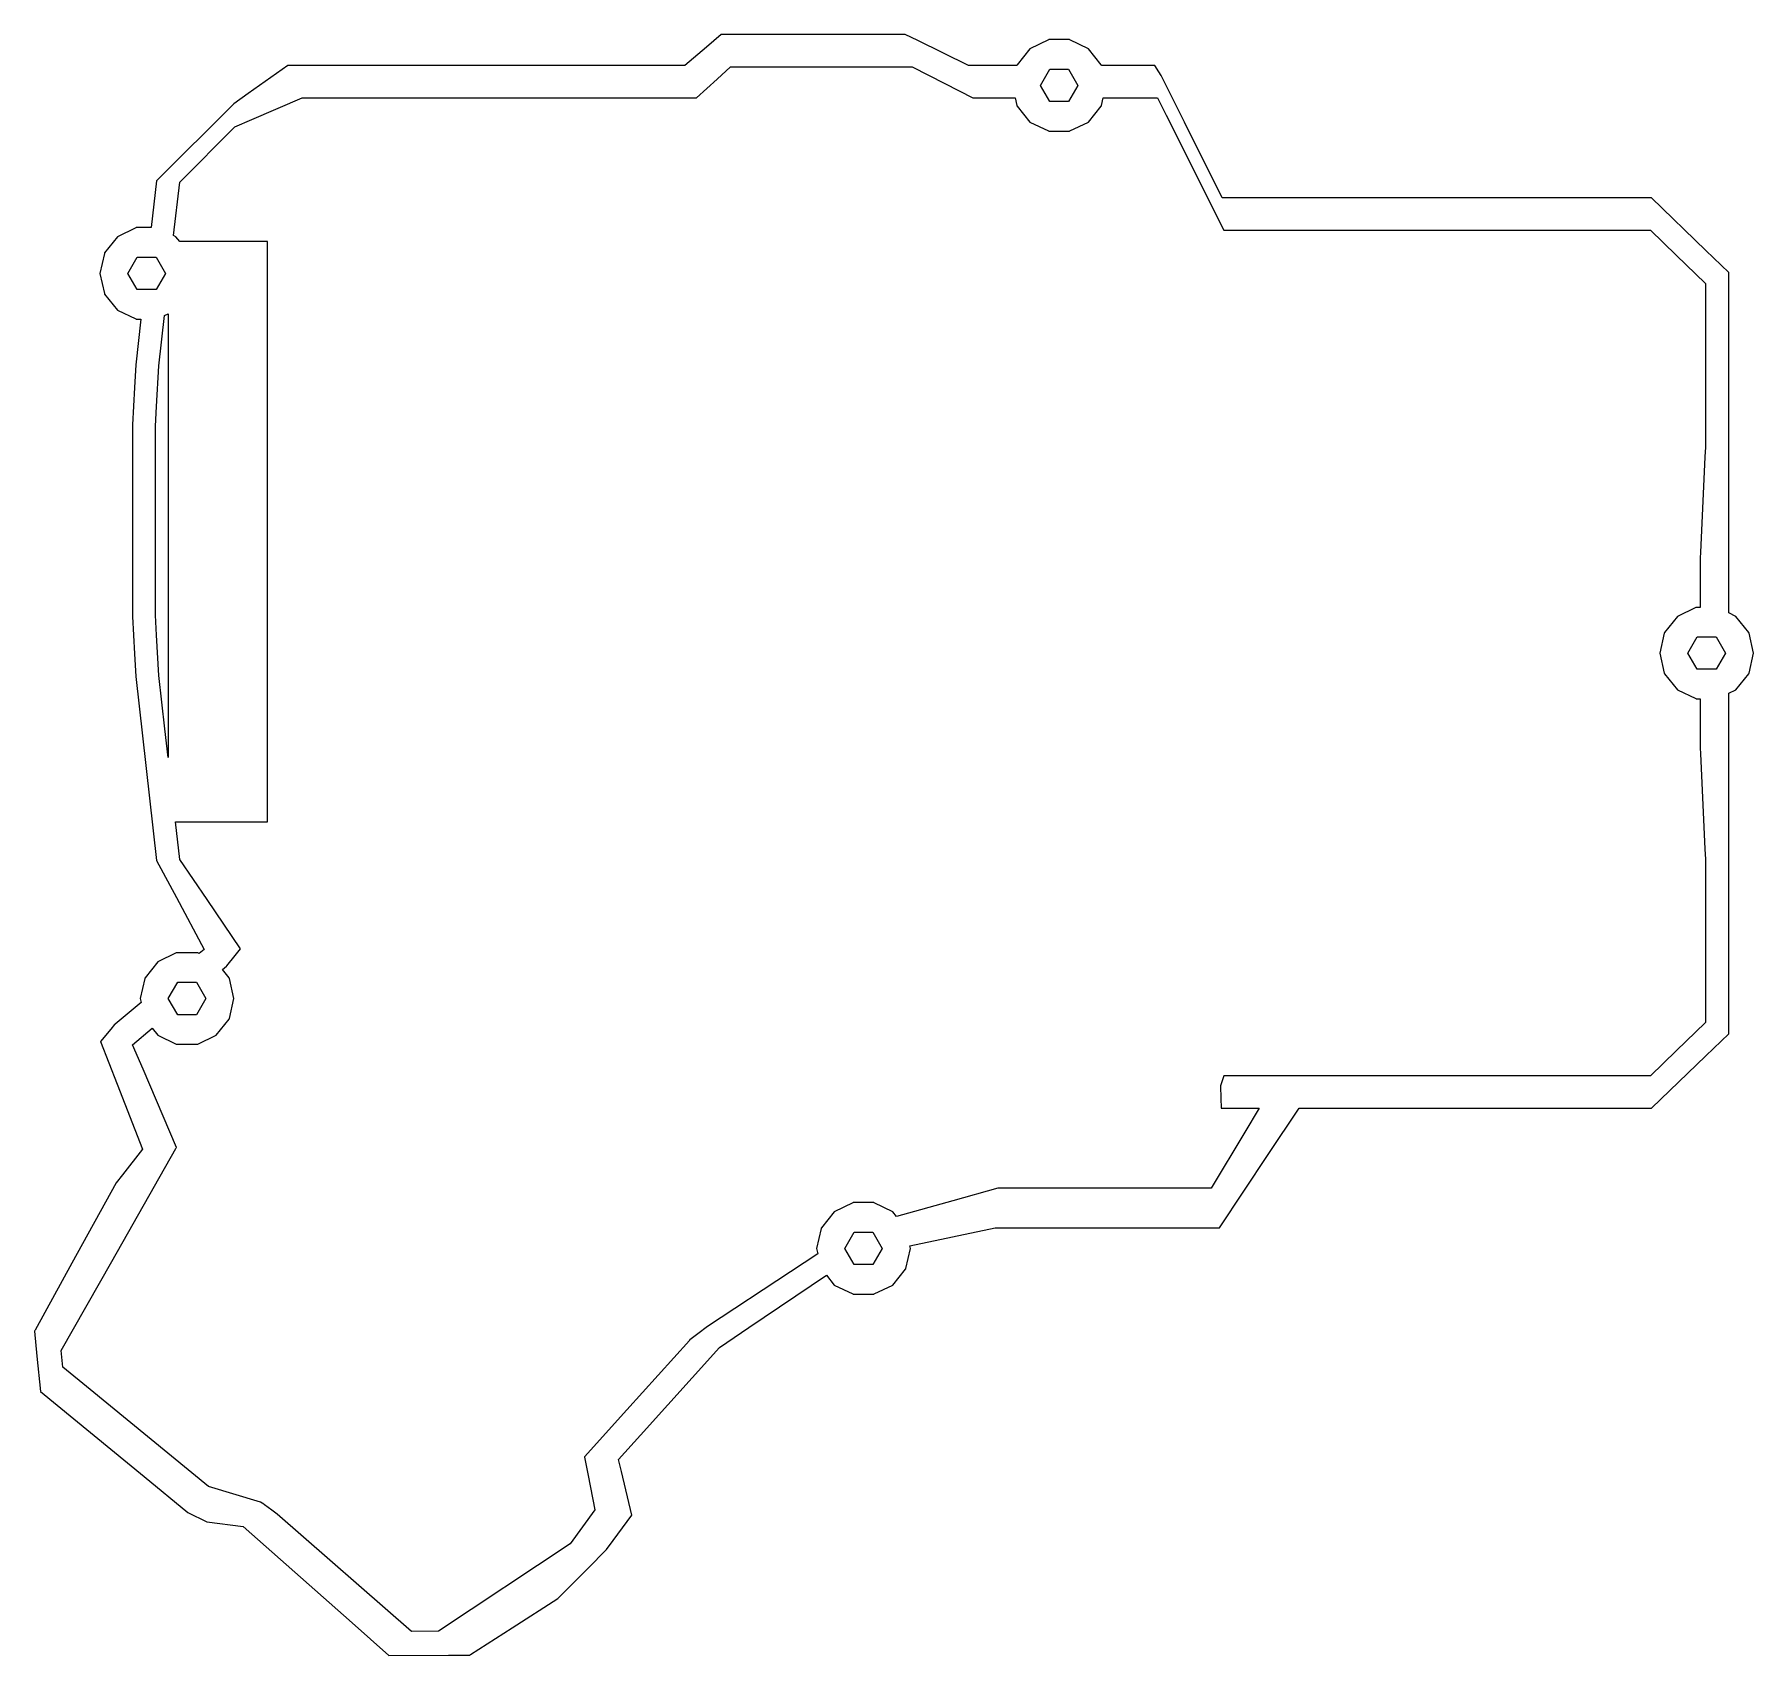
# Model space of a CAD drawing. Header units: metres. Extents: x -74 to 82, y -103 to 44.
import ezdxf

# ---------------------------------------------------------------- set-up
doc = ezdxf.new("R2010")
doc.units = ezdxf.units.M

msp = doc.modelspace()

# ---------------------------------------------------------------- linework, layer by layer
for p, q in [((-11.3103, 44.0816), (-12.6636, 42.9259)), ((1.88986, 44.0816), (-11.3103, 44.0816)), ((1.994, 44.0816), (1.88986, 44.0816)), ((5.35191, 44.0816), (1.994, 44.0816)), ((6.50856, 43.5133), (5.35191, 44.0816)), ((-12.6636, 42.9259), (-14.6123, 41.2616)), ((11.0913, 41.2616), (6.50856, 43.5133)), ((16.6613, 42.7843), (15.5029, 41.3317)), ((18.3353, 43.5904), (16.6613, 42.7843)), ((18.3667, 43.6056), (18.3353, 43.5904)), ((20.2594, 43.6056), (18.3667, 43.6056)), ((20.2908, 43.5904), (20.2594, 43.6056)), ((21.9648, 42.7843), (20.2908, 43.5904)), ((23.1232, 41.3317), (21.9648, 42.7843)), ((-50.5977, 41.2616), (-54.1854, 38.7233)), ((-45.4567, 41.2616), (-50.5977, 41.2616)), ((-45.4196, 41.2616), (-45.4567, 41.2616)), ((-35.0245, 41.2616), (-45.4196, 41.2616)), ((-33.5341, 41.2616), (-35.0245, 41.2616)), ((-33.4992, 41.2616), (-33.5341, 41.2616)), ((-30.695, 41.2616), (-33.4992, 41.2616)), ((-23.5597, 41.2616), (-30.695, 41.2616)), ((-14.6123, 41.2616), (-23.5597, 41.2616)), ((-11.6945, 40.0307), (-10.4794, 41.1473)), ((-10.4794, 41.1473), (-2.38951, 41.1473)), ((-2.38951, 41.1473), (5.98964, 41.1473)), ((5.98964, 41.1473), (8.94245, 39.6322)), ((15.4714, 41.2616), (11.0913, 41.2616)), ((15.4735, 41.2705), (15.4714, 41.2616)), ((15.4812, 41.3045), (15.4735, 41.2705)), ((15.5029, 41.3317), (15.4812, 41.3045)), ((17.613, 39.4592), (18.463, 40.9314)), ((18.463, 40.9314), (20.163, 40.9314)), ((20.163, 40.9314), (21.013, 39.4592)), ((23.1449, 41.3045), (23.1232, 41.3317)), ((23.1526, 41.2705), (23.1449, 41.3045)), ((23.1547, 41.2616), (23.1526, 41.2705)), ((24.089, 41.2616), (23.1547, 41.2616)), ((24.183, 41.2616), (24.089, 41.2616)), ((27.9808, 41.2616), (24.183, 41.2616)), ((28.3437, 40.7016), (27.9808, 41.2616)), ((28.5678, 40.3557), (28.3437, 40.7016)), ((-13.5479, 38.3273), (-11.6945, 40.0307)), ((8.94245, 39.6322), (11.4855, 38.3273)), ((18.463, 37.9869), (17.613, 39.4592)), ((21.013, 39.4592), (20.163, 37.9869)), ((30.6745, 36.1201), (28.5678, 40.3557)), ((-55.4943, 37.7973), (-62.4943, 30.7973)), ((-54.1854, 38.7233), (-55.4943, 37.7973)), ((-53.8695, 36.3561), (-49.308, 38.3273)), ((-49.308, 38.3273), (-37.6774, 38.3273)), ((-37.6774, 38.3273), (-37.6588, 38.3273)), ((-37.6588, 38.3273), (-33.7925, 38.3273)), ((-33.7925, 38.3273), (-30.9424, 38.3273)), ((-30.9424, 38.3273), (-29.6902, 38.3273)), ((-29.6902, 38.3273), (-18.7607, 38.3273)), ((-18.7607, 38.3273), (-18.7361, 38.3273)), ((-18.7361, 38.3273), (-13.5479, 38.3273)), ((11.4855, 38.3273), (15.3184, 38.3273)), ((15.3184, 38.3273), (15.4735, 37.6478)), ((15.4735, 37.6478), (15.4812, 37.6139)), ((15.4812, 37.6139), (15.5029, 37.5866)), ((15.5029, 37.5866), (16.6613, 36.134)), ((20.163, 37.9869), (18.463, 37.9869)), ((21.9648, 36.134), (23.1232, 37.5866)), ((23.1232, 37.5866), (23.1449, 37.6139)), ((23.1449, 37.6139), (23.1526, 37.6478)), ((23.1526, 37.6478), (23.3077, 38.3273)), ((23.3077, 38.3273), (28.2403, 38.3273)), ((28.2403, 38.3273), (29.0214, 36.7633)), ((-55.3943, 35.6973), (-53.8695, 36.3561)), ((16.6613, 36.134), (18.3353, 35.3279)), ((20.2908, 35.3279), (21.9648, 36.134)), ((29.0214, 36.7633), (34.2335, 26.3273)), ((34.0858, 29.2616), (30.6745, 36.1201)), ((-60.3943, 30.6973), (-55.3943, 35.6973)), ((18.3353, 35.3279), (18.3667, 35.3128)), ((18.3667, 35.3128), (20.2594, 35.3128)), ((20.2594, 35.3128), (20.2908, 35.3279)), ((-62.4943, 30.7973), (-62.9738, 26.5625)), ((-60.9441, 25.8415), (-60.3943, 30.6973)), ((44.599, 29.2616), (34.0858, 29.2616)), ((51.1325, 29.2616), (44.599, 29.2616)), ((53.9971, 29.2616), (51.1325, 29.2616)), ((73.0011, 29.2616), (53.9971, 29.2616)), ((77.9306, 24.5001), (73.0011, 29.2616)), ((-64.3655, 26.5474), (-66.0394, 25.7413)), ((-64.3341, 26.5625), (-64.3655, 26.5474)), ((-62.9738, 26.5625), (-64.3341, 26.5625)), ((-66.0394, 25.7413), (-67.1978, 24.2887)), ((-60.736, 25.7413), (-60.9441, 25.8415)), ((-60.3828, 25.2984), (-60.736, 25.7413)), ((-52.4382, 25.2984), (-60.3828, 25.2984)), ((-52.4382, -27.2984), (-52.4382, 25.2984)), ((34.2335, 26.3273), (43.0271, 26.3273)), ((43.0271, 26.3273), (51.3654, 26.3273)), ((51.3654, 26.3273), (53.4654, 26.3273)), ((53.4654, 26.3273), (55.8511, 26.3273)), ((55.8511, 26.3273), (72.9011, 26.3273)), ((72.9011, 26.3273), (75.2421, 24.0661)), ((-67.2273, 24.2275), (-67.6407, 22.4161)), ((-67.2195, 24.2615), (-67.2273, 24.2275)), ((-67.1978, 24.2887), (-67.2195, 24.2615)), ((-65.0877, 22.4161), (-64.2377, 23.8884)), ((-64.2377, 23.8884), (-62.5377, 23.8884)), ((-62.5377, 23.8884), (-61.6877, 22.4161)), ((75.2421, 24.0661), (77.9011, 21.4977)), ((80.0011, 22.5001), (77.9306, 24.5001)), ((-67.6407, 22.4161), (-67.2273, 20.6048)), ((-64.2377, 20.9439), (-65.0877, 22.4161)), ((-61.6877, 22.4161), (-62.5377, 20.9439)), ((80.0011, 6.66781), (80.0011, 22.5001)), ((-67.2273, 20.6048), (-67.2195, 20.5708)), ((-67.2195, 20.5708), (-67.1978, 20.5436)), ((-67.1978, 20.5436), (-66.0394, 19.091)), ((-62.5377, 20.9439), (-64.2377, 20.9439)), ((77.9011, 21.4977), (77.9011, 14.4271)), ((-66.0394, 19.091), (-64.3655, 18.2849)), ((-61.7646, 18.5956), (-61.4382, 18.7528)), ((-61.4382, 18.7528), (-61.4382, -21.4784)), ((-63.9129, 18.2698), (-64.3811, 14.135)), ((-64.3655, 18.2849), (-64.3341, 18.2698)), ((-64.3341, 18.2698), (-63.9129, 18.2698)), ((-62.2811, 14.035), (-61.7646, 18.5956)), ((-64.3811, 14.135), (-64.4963, 12.0648)), ((-62.4852, 10.366), (-62.2811, 14.035)), ((77.9011, 14.4271), (77.9011, 6.66778)), ((-64.4963, 12.0648), (-64.6849, 8.67499)), ((-62.5849, 8.575), (-62.4852, 10.366)), ((-64.6849, 8.67499), (-64.6849, -8.67499)), ((-62.5849, -8.575), (-62.5849, 8.575)), ((77.9011, 6.66778), (77.8253, 5.78863)), ((80.0011, -8.36101), (80.0011, 6.66781)), ((77.8244, 5.77833), (77.4441, -2.88774)), ((77.8245, 5.77991), (77.8244, 5.77833)), ((77.8253, 5.78863), (77.8245, 5.77991)), ((77.4441, -2.88774), (77.4227, -3.375)), ((77.4227, -3.375), (77.4227, -7.85361)), ((-64.6849, -8.67499), (-64.4963, -12.0648)), ((-62.4852, -10.366), (-62.5849, -8.575)), ((75.3494, -8.67486), (74.191, -10.1274)), ((77.0233, -7.86873), (75.3494, -8.67486)), ((77.0547, -7.85361), (77.0233, -7.86873)), ((77.4227, -7.85361), (77.0547, -7.85361)), ((80.6528, -8.67486), (80.0011, -8.36101)), ((81.8112, -10.1274), (80.6528, -8.67486)), ((-62.2811, -14.035), (-62.4852, -10.366)), ((74.1615, -10.1887), (73.7481, -12)), ((74.1693, -10.1547), (74.1615, -10.1887)), ((74.191, -10.1274), (74.1693, -10.1547)), ((76.3011, -12), (77.1511, -10.5278)), ((77.1511, -10.5278), (78.8511, -10.5278)), ((78.8511, -10.5278), (79.7011, -12)), ((81.8329, -10.1547), (81.8112, -10.1274)), ((81.8407, -10.1887), (81.8329, -10.1547)), ((82.2541, -12), (81.8407, -10.1887)), ((-64.4963, -12.0648), (-64.3811, -14.135)), ((73.7481, -12), (74.1615, -13.8113)), ((77.1511, -13.4722), (76.3011, -12)), ((79.7011, -12), (78.8511, -13.4722)), ((81.8407, -13.8113), (82.2541, -12)), ((74.1615, -13.8113), (74.1693, -13.8453)), ((74.1693, -13.8453), (74.191, -13.8726)), ((74.191, -13.8726), (75.3494, -15.3251)), ((78.8511, -13.4722), (77.1511, -13.4722)), ((80.6528, -15.3251), (81.8112, -13.8726)), ((81.8112, -13.8726), (81.8329, -13.8453)), ((81.8329, -13.8453), (81.8407, -13.8113)), ((-64.3811, -14.135), (-63.7729, -19.5056)), ((-61.7341, -18.8656), (-62.2811, -14.035)), ((75.3494, -15.3251), (77.0233, -16.1313)), ((80.0011, -15.639), (80.6528, -15.3251)), ((77.0233, -16.1313), (77.0547, -16.1464)), ((77.0547, -16.1464), (77.4227, -16.1464)), ((77.4227, -16.1464), (77.4227, -20.625)), ((80.0011, -30.6678), (80.0011, -15.639)), ((-63.7729, -19.5056), (-62.4943, -30.7973)), ((-61.4382, -21.4784), (-61.7341, -18.8656)), ((77.4227, -20.625), (77.4441, -21.1123)), ((77.4441, -21.1123), (77.8244, -29.7783)), ((-60.3943, -30.6973), (-60.7791, -27.2984)), ((-60.7791, -27.2984), (-52.4382, -27.2984)), ((-62.4943, -30.7973), (-60.6946, -34.1657)), ((-57.9151, -34.339), (-60.3943, -30.6973)), ((77.8244, -29.7783), (77.8245, -29.7799)), ((77.8245, -29.7799), (77.8253, -29.7886)), ((77.8253, -29.7886), (77.9011, -30.6678)), ((77.9011, -30.6678), (77.9011, -38.4271)), ((80.0011, -46.5001), (80.0011, -30.6678)), ((-60.6946, -34.1657), (-58.1845, -38.8638)), ((-54.8714, -38.8101), (-57.9151, -34.339)), ((-58.1845, -38.8638), (-58.6263, -39.2345)), ((-55.371, -39.4194), (-54.8714, -38.8101)), ((77.9011, -38.4271), (77.9011, -45.4977)), ((-62.3828, -39.9795), (-63.5412, -41.4321)), ((-60.7088, -39.1734), (-62.3828, -39.9795)), ((-60.6774, -39.1583), (-60.7088, -39.1734)), ((-58.7847, -39.1583), (-60.6774, -39.1583)), ((-58.7533, -39.1734), (-58.7847, -39.1583)), ((-58.6263, -39.2345), (-58.7533, -39.1734)), ((-56.5247, -40.675), (-56.1655, -40.3736)), ((-56.1655, -40.3736), (-56.1273, -40.3415)), ((-56.1655, -40.3736), (-56.1655, -40.3736)), ((-56.1273, -40.3415), (-55.3711, -39.4194)), ((-55.3711, -39.4194), (-55.371, -39.4194)), ((-63.5706, -41.4933), (-63.9841, -43.3047)), ((-63.5629, -41.4594), (-63.5706, -41.4933)), ((-63.5412, -41.4321), (-63.5629, -41.4594)), ((-61.4311, -43.3047), (-60.5811, -41.8324)), ((-60.5811, -41.8324), (-58.8811, -41.8324)), ((-58.8811, -41.8324), (-58.0311, -43.3047)), ((-55.9209, -41.4321), (-56.5247, -40.675)), ((-55.8992, -41.4594), (-55.9209, -41.4321)), ((-55.8915, -41.4933), (-55.8992, -41.4594)), ((-55.478, -43.3047), (-55.8915, -41.4933)), ((-63.9841, -43.3047), (-63.9025, -43.6618)), ((-60.5811, -44.7769), (-61.4311, -43.3047)), ((-58.0311, -43.3047), (-58.8811, -44.7769)), ((-55.8915, -45.116), (-55.478, -43.3047)), ((-63.9025, -43.6618), (-66.251, -45.6324)), ((-58.8811, -44.7769), (-60.5811, -44.7769)), ((-57.0793, -46.6298), (-55.9209, -45.1772)), ((-55.9209, -45.1772), (-55.8992, -45.15)), ((-55.8992, -45.15), (-55.8915, -45.116)), ((-66.652, -46.0988), (-67.5663, -47.2136)), ((-66.3104, -45.6822), (-66.652, -46.0988)), ((-66.2643, -45.6436), (-66.3104, -45.6822)), ((-66.251, -45.6324), (-66.2643, -45.6436)), ((-66.2643, -45.6436), (-66.2643, -45.6436)), ((-64.6606, -47.5019), (-62.8793, -46.0072)), ((-62.8793, -46.0072), (-62.3828, -46.6298)), ((-62.3828, -46.6298), (-60.7088, -47.4359)), ((-58.7533, -47.4359), (-57.0793, -46.6298)), ((77.9011, -45.4977), (75.2421, -48.0661)), ((77.9306, -48.5001), (80.0011, -46.5001)), ((-67.5663, -47.2136), (-67.5663, -47.2136)), ((-67.5663, -47.2136), (-66.0564, -51.0897)), ((-63.7175, -49.719), (-64.6606, -47.5019)), ((-60.7088, -47.4359), (-60.6774, -47.4511)), ((-60.6774, -47.4511), (-58.7847, -47.4511)), ((-58.7847, -47.4511), (-58.7533, -47.4359)), ((75.2421, -48.0661), (72.9011, -50.3273)), ((-60.6917, -56.8318), (-63.7175, -49.719)), ((73.0011, -53.2616), (77.9306, -48.5001)), ((-66.0564, -51.0897), (-63.7665, -56.9681)), ((34.0616, -50.8557), (33.9388, -51.2332)), ((33.9388, -51.2332), (33.9656, -52.3804)), ((34.2335, -50.3273), (34.0616, -50.8557)), ((43.0271, -50.3273), (34.2335, -50.3273)), ((51.3654, -50.3273), (43.0271, -50.3273)), ((53.4654, -50.3273), (51.3654, -50.3273)), ((55.8511, -50.3273), (53.4654, -50.3273)), ((72.9011, -50.3273), (55.8511, -50.3273)), ((33.9656, -52.3804), (33.9852, -53.2196)), ((33.9852, -53.2196), (33.9862, -53.2616)), ((33.9862, -53.2616), (33.9862, -53.2616)), ((33.9862, -53.2616), (34.0426, -53.2616)), ((34.0426, -53.2616), (37.4528, -53.2616)), ((37.4528, -53.2616), (36.1482, -55.4348)), ((38.2596, -57.4571), (41.0592, -53.2616)), ((41.0592, -53.2616), (44.599, -53.2616)), ((44.599, -53.2616), (51.1325, -53.2616)), ((51.1325, -53.2616), (53.9971, -53.2616)), ((53.9971, -53.2616), (73.0011, -53.2616)), ((36.1482, -55.4348), (33.0967, -60.5177)), ((-66.5573, -67.1467), (-60.7482, -56.9213)), ((-63.7665, -56.9681), (-65.5852, -59.2959)), ((-60.7482, -56.9213), (-60.7123, -56.8582)), ((-60.7123, -56.8582), (-60.6917, -56.8318)), ((33.836, -64.0863), (38.2596, -57.4571)), ((-66.1459, -60.0136), (-70.16, -67.2943)), ((-65.5852, -59.2959), (-66.1459, -60.0136)), ((13.7452, -60.5177), (9.68837, -61.6416)), ((26.9816, -60.5177), (13.7452, -60.5177)), ((33.0967, -60.5177), (26.9816, -60.5177)), ((0.59783, -61.8296), (-1.0761, -62.6357)), ((0.62923, -61.8145), (0.59783, -61.8296)), ((2.522, -61.8145), (0.62923, -61.8145)), ((2.5534, -61.8296), (2.522, -61.8145)), ((4.22733, -62.6357), (2.5534, -61.8296)), ((9.68837, -61.6416), (4.56628, -63.0608)), ((-1.0761, -62.6357), (-2.2345, -64.0883)), ((4.56628, -63.0608), (4.22733, -62.6357)), ((-2.26398, -64.1495), (-2.6774, -65.9609)), ((-2.25622, -64.1156), (-2.26398, -64.1495)), ((-2.2345, -64.0883), (-2.25622, -64.1156)), ((-0.12438, -65.9609), (0.72562, -64.4886)), ((0.72562, -64.4886), (2.42561, -64.4886)), ((2.42561, -64.4886), (3.27561, -65.9609)), ((5.77407, -65.7218), (13.4997, -64.0863)), ((13.4997, -64.0863), (21.3214, -64.0863)), ((21.3214, -64.0863), (33.836, -64.0863)), ((-2.56389, -66.4582), (-5.04355, -68.0893)), ((-2.6774, -65.9609), (-2.56389, -66.4582)), ((0.72562, -67.4331), (-0.12438, -65.9609)), ((3.27561, -65.9609), (2.42561, -67.4331)), ((5.41521, -67.7722), (5.82863, -65.9609)), ((5.82863, -65.9609), (5.77407, -65.7218)), ((-70.16, -67.2943), (-73.5077, -73.3665)), ((-71.1412, -75.2154), (-66.5573, -67.1467)), ((-5.04389, -68.0896), (-12.5739, -73.0429)), ((-8.81143, -73.1458), (-1.78339, -68.3991)), ((-5.04355, -68.0893), (-5.04389, -68.0896)), ((-1.78339, -68.3991), (-1.0761, -69.286)), ((2.42561, -67.4331), (0.72562, -67.4331)), ((4.22733, -69.286), (5.38572, -67.8334)), ((5.38572, -67.8334), (5.40745, -67.8062)), ((5.40745, -67.8062), (5.41521, -67.7722)), ((-1.0761, -69.286), (0.59783, -70.0921)), ((0.59783, -70.0921), (0.62923, -70.1073)), ((0.62923, -70.1073), (2.522, -70.1073)), ((2.522, -70.1073), (2.5534, -70.0921)), ((2.5534, -70.0921), (4.22733, -69.286)), ((-12.5739, -73.0429), (-13.4364, -73.7012)), ((-11.4776, -74.9464), (-8.81143, -73.1458)), ((-73.5313, -73.4092), (-73.5674, -73.4748)), ((-73.5674, -73.4748), (-73.3357, -75.7219)), ((-73.5077, -73.3665), (-73.5313, -73.4092)), ((-14.2037, -74.3062), (-19.8663, -80.5951)), ((-14.1815, -74.2815), (-14.2037, -74.3062)), ((-14.1483, -74.2446), (-14.1815, -74.2815)), ((-13.4365, -73.7013), (-14.1483, -74.2446)), ((-14.1483, -74.2446), (-14.1483, -74.2446)), ((-13.4364, -73.7012), (-13.4365, -73.7013)), ((-73.3357, -75.7219), (-73.0037, -78.9421)), ((-70.9947, -76.7278), (-71.1412, -75.2154)), ((-18.6232, -82.8825), (-11.4776, -74.9464)), ((-68.5127, -78.7607), (-70.9947, -76.7278)), ((-73.0037, -78.9421), (-63.6207, -86.6478)), ((-57.7808, -87.5505), (-68.5127, -78.7607)), ((-19.8665, -80.5954), (-23.6979, -84.8506)), ((-19.8663, -80.5951), (-19.8665, -80.5954)), ((-20.6177, -85.0976), (-18.6234, -82.8827)), ((-18.6234, -82.8827), (-18.6232, -82.8825)), ((-23.6979, -84.8506), (-23.7174, -84.8722)), ((-23.7174, -84.8722), (-23.3887, -86.5595)), ((-23.6979, -84.8506), (-23.6979, -84.8506)), ((-20.3573, -86.1988), (-20.6177, -85.0976)), ((-63.6207, -86.6478), (-59.6495, -89.9091)), ((-23.3887, -86.5595), (-22.7826, -89.6706)), ((-19.4279, -90.129), (-20.3573, -86.1988)), ((-53.0688, -88.9764), (-57.7808, -87.5505)), ((-57.7808, -87.5505), (-57.7808, -87.5505)), ((-59.6495, -89.9091), (-57.9386, -90.7545)), ((-52.783, -89.1504), (-53.0688, -88.9764)), ((-52.6988, -89.2115), (-52.783, -89.1504)), ((-52.0337, -89.6948), (-52.6988, -89.2115)), ((-51.5603, -90.0387), (-52.0337, -89.6948)), ((-39.3919, -100.684), (-51.5603, -90.0387)), ((-22.7826, -89.6706), (-25.0144, -92.7424)), ((-21.1151, -92.4511), (-19.4279, -90.129)), ((-57.9386, -90.7545), (-54.6569, -91.178)), ((-54.6569, -91.178), (-54.6569, -91.178)), ((-54.6569, -91.178), (-44.7723, -99.9178)), ((-25.0144, -92.7424), (-36.953, -100.652)), ((-23.4107, -94.9769), (-21.7069, -93.2656)), ((-21.7069, -93.2656), (-21.1151, -92.4511)), ((-21.7069, -93.2656), (-21.7069, -93.2656)), ((-26.1183, -97.6962), (-23.4107, -94.9769)), ((-30.2492, -100.344), (-26.1183, -97.6962)), ((-26.1183, -97.6962), (-26.1183, -97.6962)), ((-44.7723, -99.9178), (-41.4528, -102.853)), ((-36.953, -100.652), (-39.3919, -100.684)), ((-39.3919, -100.684), (-39.3919, -100.684)), ((-34.0357, -102.771), (-30.2492, -100.344)), ((-36.0489, -102.849), (-34.1434, -102.84)), ((-34.1434, -102.84), (-34.0357, -102.771)), ((-41.4528, -102.853), (-41.4279, -102.875)), ((-41.4279, -102.875), (-36.0489, -102.849))]:
    msp.add_line(p, q)

doc.saveas('drawing.dxf')
